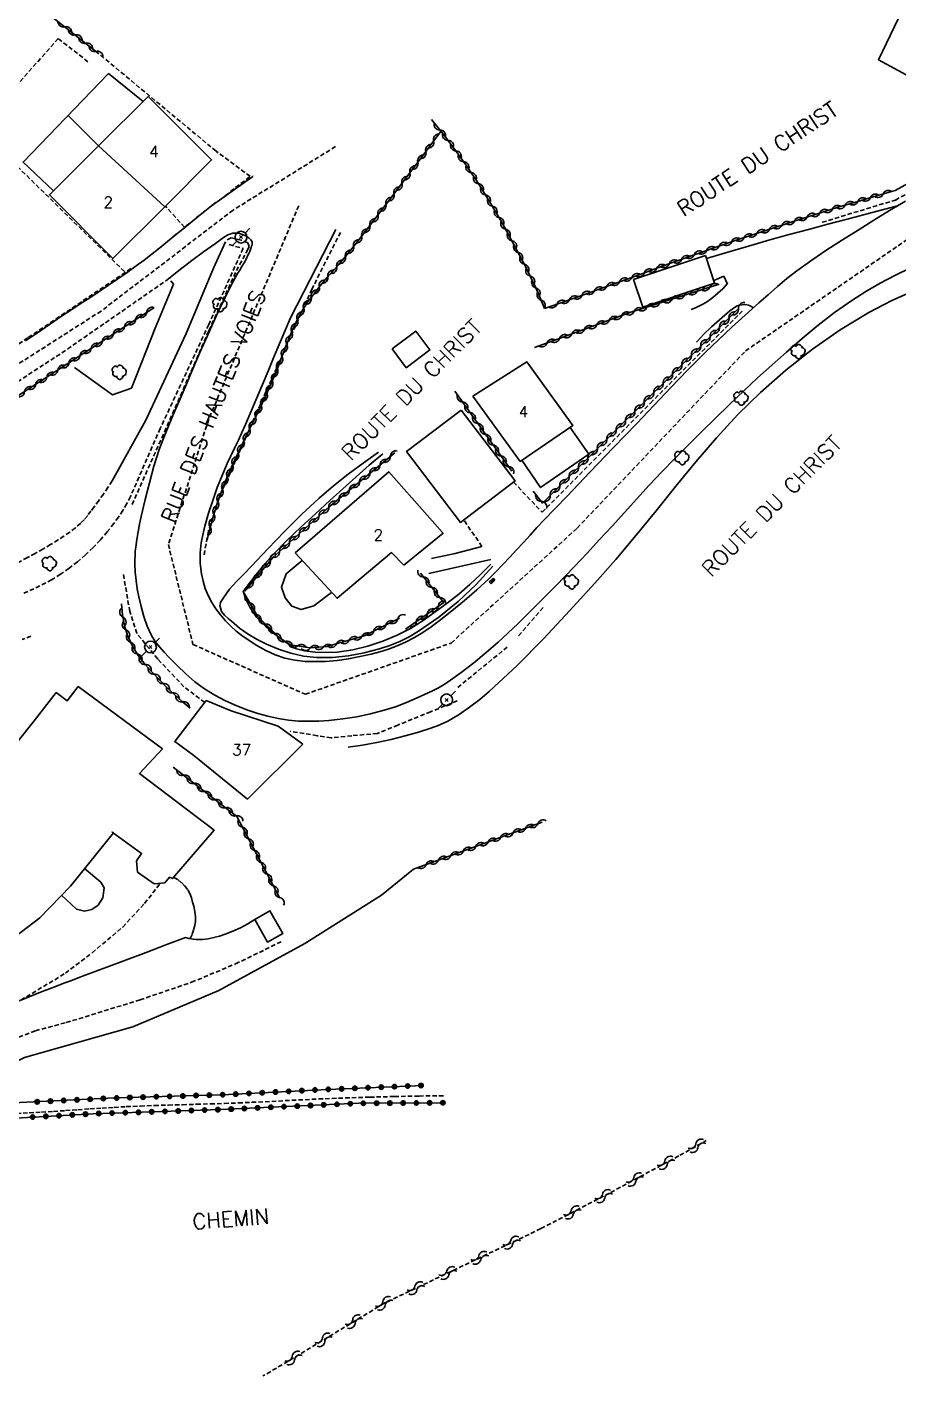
# Model space of a CAD drawing. Header units: millimetres. Extents: x 200000 to 201001, y 52999 to 54001.
# Drawn here: x 200446.4 to 200545.1, y 53374 to 53526.8 of the extents above; entities that cross this region are included whole.
import ezdxf
from ezdxf.enums import TextEntityAlignment as Align

# ---------------------------------------------------------------- set-up
doc = ezdxf.new("R2010")
doc.units = ezdxf.units.MM
doc.linetypes.add('DASHED', pattern=[0.75, 0.5, -0.25])
doc.layers.get('0').update_dxf_attribs({"linetype": 'CONTINUOUS'})
for name, color, linetype in [('W0001', 6, 'DASHED'), ('W0008', 7, 'CONTINUOUS'), ('W0017', 7, 'CONTINUOUS'), ('W0070', 7, 'DASHED'), ('W0101', 7, 'CONTINUOUS'), ('W0104', 1, 'CONTINUOUS'), ('W0112', 1, 'DASHED'), ('W0211', 2, 'CONTINUOUS'), ('W0214', 2, 'CONTINUOUS'), ('W0300', 7, 'CONTINUOUS'), ('W0310', 3, 'CONTINUOUS'), ('W0322', 7, 'CONTINUOUS'), ('W0323', 7, 'CONTINUOUS'), ('W0401', 7, 'CONTINUOUS'), ('W0473', 7, 'CONTINUOUS'), ('W0501', 5, 'DASHED'), ('W0989', 7, 'CONTINUOUS'), ('W0991', 7, 'CONTINUOUS'), ('W1102', 7, 'CONTINUOUS')]:
    doc.layers.add(name, color=color, linetype=linetype)
doc.styles.get("Standard").update_dxf_attribs({"font": 'romans.shx', "width": 0.85})

# ---------------------------------------------------------------- blocks, each defined once
blk = doc.blocks.new('T300')
for p, q in [((-0.8, 0.51), (-0.86, 0.34)), ((-0.86, 0.34), (-0.86, 0.17)), ((-0.86, 0.17), (-0.74, 0.06)), ((-0.69, 0.63), (-0.8, 0.51)), ((-0.8, -0.06), (-0.74, 0.06)), ((-0.74, 0.06), (-0.69, 0.11)), ((-0.57, 0.69), (-0.69, 0.63)), ((-0.46, 0.69), (-0.57, 0.69)), ((-0.29, 0.63), (-0.46, 0.69)), ((-0.29, 0.63), (-0.17, 0.74)), ((-0.23, 0.57), (-0.29, 0.63)), ((-0.17, 0.74), (-0.06, 0.8)), ((-0.06, 0.8), (0.06, 0.8)), ((0.06, 0.8), (0.23, 0.74)), ((0.23, 0.74), (0.34, 0.63)), ((0.34, 0.63), (0.4, 0.51)), ((0.46, 0.46), (0.34, 0.46)), ((0.4, 0.51), (0.4, 0.46)), ((0.57, 0.4), (0.46, 0.46)), ((0.57, 0.4), (0.69, 0.29)), ((0.69, 0.29), (0.74, 0.17)), ((0.74, 0.06), (0.69, -0.17)), ((0.74, 0.17), (0.74, 0.06)), ((-0.8, -0.17), (-0.8, -0.06)), ((-0.8, -0.23), (-0.8, -0.17)), ((-0.74, -0.34), (-0.8, -0.23)), ((-0.69, -0.4), (-0.74, -0.34)), ((-0.51, -0.46), (-0.69, -0.4)), ((-0.4, -0.46), (-0.51, -0.46)), ((-0.4, -0.46), (-0.34, -0.46)), ((-0.34, -0.46), (-0.34, -0.4)), ((-0.34, -0.51), (-0.34, -0.46)), ((-0.29, -0.63), (-0.34, -0.51)), ((-0.17, -0.74), (-0.29, -0.63)), ((-0.06, -0.8), (-0.17, -0.74)), ((0.06, -0.8), (-0.06, -0.8)), ((0.17, -0.74), (0.06, -0.8)), ((0.23, -0.69), (0.17, -0.74)), ((0.29, -0.46), (0.23, -0.46)), ((0.29, -0.63), (0.23, -0.69)), ((0.46, -0.4), (0.29, -0.46)), ((0.34, -0.51), (0.29, -0.63)), ((0.34, -0.51), (0.34, -0.46)), ((0.57, -0.34), (0.46, -0.4)), ((0.63, -0.29), (0.57, -0.34)), ((0.69, -0.17), (0.63, -0.29))]:
    blk.add_line(p, q)
blk = doc.blocks.new('T473')
for p, q in [((-0.166667, 0.166667), (0.166667, -0.166667)), ((-0.166667, -0.166667), (0.166667, 0.166667)), ((0.500001, 0.500001), (1.000002, 1.000002)), ((-1.000002, -1.000002), (-0.500001, -0.500001))]:
    blk.add_line(p, q)
blk.add_ellipse((0, 0), major_axis=(0.471405, 0.471405), ratio=1, start_param=5.4977871438, end_param=11.780972451)
blk = doc.blocks.new('T401')
for p, q in [((-0.3, 0.3), (0, 0.3)), ((-0.3, -0.25), (-0.3, 0.3)), ((-0.3, 0.15), (0, 0.15)), ((-0.3, 0), (0, 0)), ((0, 0.3), (0, -0.25)), ((-0.3, -0.15), (0, -0.15)), ((-0.3, -0.25), (-0.3, -0.3)), ((-0.3, -0.3), (0, -0.3)), ((0, -0.3), (0, -0.25))]:
    blk.add_line(p, q)
blk = doc.blocks.new('t323o')
at = {"color": 0, "linetype": 'Continuous'}
for radius in [0.25, 0.15]:
    blk.add_circle((0, 0), radius, dxfattribs=at)
blk = doc.blocks.new('t310o')
at = {"color": 0, "linetype": 'Continuous'}
for centre, start, end in [((-0.5, 0.38), 216.8699, 323.1304), ((0.5, -0.37), 36.8699, 143.1303)]:
    blk.add_arc(centre, 0.625, start, end, dxfattribs=at)
blk = doc.blocks.new('t500o')
at = {"color": 0, "linetype": 'Continuous'}
for centre, start, end in [((-0.5, 0.625), 216.8699, 323.1301), ((0.5, -0.125), 36.8699, 143.1301), ((0.5, -0.625), 36.8699, 143.1301), ((-0.5, 0.125), 216.8699, 323.1301)]:
    blk.add_arc(centre, 0.625, start, end, dxfattribs=at)
blk = doc.blocks.new('t322o')
at = {"color": 0, "linetype": 'Continuous'}
for radius in [0.25, 0.15]:
    blk.add_circle((0, 0), radius, dxfattribs=at)

msp = doc.modelspace()

# ---------------------------------------------------------------- linework, layer by layer
at = {"layer": 'W0001'}
for points in [[(200481.38, 53513.22), (200469.78, 53506.03), (200454.84, 53494.6), (200436.2, 53482.68), (200417.29, 53470.54), (200402.97, 53463.1), (200388.66, 53459.07), (200367.33, 53453.74), (200352.88, 53456.19)], [(200477.21, 53506.52), (200477.21, 53506.52), (200467.02, 53482.33), (200462.45, 53468.15), (200465.24, 53456.82), (200477.97, 53451.18)], [(200477.97, 53451.18), (200494.48, 53456.99), (200508.75, 53470.01), (200527.82, 53490.08), (200549.35, 53504.92)]]:
    msp.add_lwpolyline(points, dxfattribs=at)
at = {"layer": 'W0008'}
for points in [[(200472.02, 53509.84), (200472.02, 53509.84), (200472.02, 53509.84), (200472.02, 53509.84), (200467.35, 53506.52), (200465.82, 53505.3), (200464.95, 53504.6), (200464.08, 53503.89), (200463.22, 53503.18), (200462.35, 53502.47), (200461.48, 53501.76), (200460.6, 53501.06), (200459.72, 53500.37), (200458.82, 53499.7), (200457.78, 53498.96), (200456.73, 53498.23), (200455.67, 53497.51), (200454.61, 53496.81), (200453.54, 53496.11), (200452.47, 53495.42), (200451.4, 53494.71), (200450.34, 53494), (200448.98, 53493.07), (200447.62, 53492.14), (200446.26, 53491.21)], [(200545.92, 53507.05), (200544.12, 53505.98), (200542.33, 53504.89), (200540.56, 53503.77), (200538.8, 53502.65), (200537.04, 53501.52), (200535.31, 53500.36), (200533.61, 53499.14), (200532.5, 53498.27), (200531.43, 53497.36), (200530.37, 53496.44), (200529.31, 53495.51), (200527.78, 53494.14), (200526.26, 53492.76), (200524.75, 53491.35), (200523.27, 53489.93), (200521.3, 53487.95), (200519.36, 53485.93), (200517.43, 53483.9), (200515.5, 53481.87), (200512.86, 53479.13), (200510.23, 53476.39), (200507.6, 53473.64), (200504.97, 53470.89), (200504.19, 53470.06), (200503.42, 53469.22), (200502.66, 53468.38), (200501.89, 53467.54), (200501.12, 53466.7), (200500.34, 53465.87), (200499.54, 53465.06), (200498.73, 53464.26), (200497.38, 53463.01), (200495.99, 53461.8), (200494.57, 53460.63), (200493.11, 53459.5), (200492.2, 53458.84), (200491.27, 53458.2), (200490.31, 53457.6), (200489.31, 53457.07), (200488.37, 53456.66), (200487.4, 53456.3), (200486.41, 53456.01), (200485.42, 53455.74), (200484.14, 53455.45), (200482.86, 53455.19), (200481.56, 53455.01), (200480.25, 53454.91), (200479.1, 53454.88), (200477.95, 53454.91), (200476.79, 53455.03), (200475.66, 53455.27), (200474.55, 53455.65), (200473.48, 53456.15), (200472.46, 53456.72), (200471.48, 53457.34), (200470.79, 53457.83), (200470.13, 53458.35), (200469.51, 53458.91), (200468.92, 53459.52), (200468.36, 53460.17), (200467.83, 53460.86), (200467.36, 53461.59), (200466.95, 53462.37), (200466.63, 53463.16), (200466.38, 53463.99), (200466.2, 53464.83), (200466.08, 53465.68), (200466.05, 53466.06), (200466.04, 53466.44), (200466.04, 53466.82), (200466.06, 53467.21), (200466.09, 53467.59), (200466.13, 53467.96), (200466.18, 53468.34), (200466.25, 53468.72), (200466.57, 53470.22), (200466.99, 53471.7), (200467.47, 53473.15), (200467.99, 53474.59), (200468.35, 53475.51), (200468.73, 53476.41), (200469.13, 53477.31), (200469.54, 53478.19), (200469.96, 53479.08), (200470.38, 53479.96), (200470.79, 53480.85), (200471.19, 53481.75), (200471.84, 53483.25), (200472.48, 53484.76), (200473.11, 53486.28), (200473.74, 53487.79), (200474.37, 53489.3), (200475.01, 53490.81), (200475.65, 53492.32), (200476.3, 53493.82), (200481.42, 53503.82), (200481.42, 53503.82), (200481.42, 53503.82), (200481.42, 53503.82), (200481.42, 53503.82), (200481.42, 53503.82), (200481.42, 53503.82)], [(200462.52, 53498.27), (200463.79, 53499.32), (200465.1, 53500.33), (200466.43, 53501.31), (200467.79, 53502.25), (200468.23, 53502.58), (200468.69, 53502.93), (200469.2, 53503.24), (200469.76, 53503.41), (200470.13, 53503.43), (200470.49, 53503.38), (200470.84, 53503.26), (200471.17, 53503.12), (200471.39, 53503), (200471.61, 53502.85), (200471.8, 53502.67), (200471.93, 53502.43), (200471.96, 53502.26), (200471.93, 53502.09), (200471.88, 53501.93), (200471.84, 53501.78), (200471.76, 53501.56), (200471.67, 53501.34), (200471.58, 53501.12), (200471.47, 53500.91), (200471.26, 53500.49), (200471.03, 53500.07), (200470.79, 53499.65), (200470.54, 53499.24), (200470.3, 53498.84), (200470.05, 53498.42), (200469.82, 53498.01), (200469.59, 53497.59), (200468.87, 53496.14), (200468.18, 53494.67), (200467.5, 53493.2), (200466.84, 53491.72), (200466.03, 53489.89), (200465.24, 53488.06), (200464.46, 53486.22), (200463.68, 53484.39), (200463.09, 53483.02), (200462.5, 53481.67), (200461.92, 53480.29), (200461.41, 53478.9), (200460.82, 53477.03), (200460.3, 53475.14), (200459.83, 53473.23), (200459.39, 53471.32), (200459.2, 53470.46), (200459.02, 53469.6), (200458.87, 53468.73), (200458.75, 53467.86), (200458.7, 53467.38), (200458.68, 53466.9), (200458.67, 53466.42), (200458.67, 53465.93)], [(200546.42, 53499.44), (200544.72, 53498.64), (200543.05, 53497.76), (200541.43, 53496.81), (200539.84, 53495.79), (200537.91, 53494.43), (200536.05, 53492.98), (200534.23, 53491.47), (200532.45, 53489.93), (200529.19, 53487.02), (200526.01, 53484.02), (200522.88, 53480.97), (200519.8, 53477.88), (200518.34, 53476.38), (200516.91, 53474.86), (200515.5, 53473.33), (200514.1, 53471.78), (200512.7, 53470.24), (200511.29, 53468.7), (200509.87, 53467.17), (200508.43, 53465.66), (200506.32, 53463.48), (200504.2, 53461.3), (200502.04, 53459.16), (200499.8, 53457.1), (200498.44, 53455.91), (200497.06, 53454.75), (200495.63, 53453.64), (200494.15, 53452.61), (200493.6, 53452.26), (200493.03, 53451.93), (200492.45, 53451.63), (200491.86, 53451.35), (200490.64, 53450.79), (200489.42, 53450.26), (200488.17, 53449.78), (200486.89, 53449.37), (200485.35, 53448.97), (200483.79, 53448.64), (200482.22, 53448.39), (200480.63, 53448.22), (200479.49, 53448.14), (200478.35, 53448.12), (200477.2, 53448.15), (200476.06, 53448.26), (200474.89, 53448.44), (200473.73, 53448.7), (200472.59, 53449.02), (200471.47, 53449.4), (200470.19, 53449.89), (200468.94, 53450.45), (200467.72, 53451.09), (200466.55, 53451.81), (200465.46, 53452.61), (200464.43, 53453.5), (200463.46, 53454.43), (200462.52, 53455.39), (200461.98, 53455.97), (200461.45, 53456.56), (200460.95, 53457.18), (200460.53, 53457.86), (200460.04, 53458.91), (200459.66, 53460), (200459.36, 53461.11), (200459.11, 53462.22), (200458.93, 53463.14), (200458.8, 53464.07), (200458.71, 53465), (200458.67, 53465.93)]]:
    msp.add_lwpolyline(points, dxfattribs=at)
at = {"layer": 'W0017'}
for points in [[(200523.39, 53500.55), (200525.18, 53501.09), (200526.98, 53501.62), (200528.78, 53502.14), (200530.58, 53502.65), (200532.76, 53503.25), (200534.95, 53503.84), (200537.14, 53504.42), (200539.33, 53505), (200540.75, 53505.38), (200542.17, 53505.76), (200543.59, 53506.14), (200545.01, 53506.51)], [(200456.1, 53475.36), (200459.91, 53482.22), (200464.48, 53492.06), (200467.58, 53499.44), (200468.93, 53502.43)], [(200524.22, 53498.07), (200525.36, 53498.55)], [(200525.36, 53498.55), (200525.79, 53497.63)], [(200463.03, 53497.64), (200460.96, 53492.64), (200458.28, 53485.86)], [(200525.73, 53497.69), (200525.23, 53497.13), (200524.69, 53496.61), (200524.11, 53496.13), (200523.51, 53495.68), (200523.07, 53495.41), (200522.62, 53495.17), (200522.15, 53494.96), (200521.67, 53494.78)], [(200522.26, 53491.09), (200523.1, 53491.96), (200523.97, 53492.8), (200524.86, 53493.61), (200525.79, 53494.39), (200526.04, 53494.61), (200526.29, 53494.82), (200526.57, 53495.01), (200526.87, 53495.17), (200527.14, 53495.25), (200527.41, 53495.3), (200527.69, 53495.32), (200527.97, 53495.3), (200528.17, 53495.26), (200528.36, 53495.19), (200528.54, 53495.09), (200528.71, 53494.97)], [(200458.28, 53485.86), (200456.14, 53485.12), (200451.82, 53488.22)], [(200497.97, 53467.94), (200494.92, 53467.13), (200492.27, 53466.57)], [(200491.95, 53464.88), (200498.98, 53466.46)], [(200472.24, 53425.68), (200471.44, 53425.18), (200470.61, 53424.74), (200469.76, 53424.34), (200468.88, 53424), (200468.25, 53423.79), (200467.61, 53423.62), (200466.96, 53423.49), (200466.3, 53423.41), (200465.95, 53423.4), (200465.6, 53423.41), (200465.25, 53423.44), (200464.9, 53423.5), (200464.77, 53423.52), (200464.65, 53423.56), (200464.53, 53423.6), (200464.41, 53423.65)], [(200464.41, 53423.65), (200462.18, 53422.8), (200459.94, 53421.95), (200457.71, 53421.1), (200455.47, 53420.26), (200454.66, 53419.95), (200453.85, 53419.65), (200453.04, 53419.35), (200452.23, 53419.05), (200451.42, 53418.74), (200450.61, 53418.44), (200449.8, 53418.13), (200448.99, 53417.82), (200448.17, 53417.5), (200447.34, 53417.17), (200446.51, 53416.84), (200445.68, 53416.51)]]:
    msp.add_lwpolyline(points, dxfattribs=at)
at = {"layer": 'W0070'}
msp.add_lwpolyline([(200443.77, 53403.62), (200446.7, 53403.77), (200448.08, 53403.84), (200449.45, 53403.93), (200450.82, 53404.02), (200452.2, 53404.12), (200453.57, 53404.22), (200454.94, 53404.31), (200456.32, 53404.39), (200457.69, 53404.47), (200459.28, 53404.54), (200460.87, 53404.6), (200462.45, 53404.65), (200464.04, 53404.69), (200465.63, 53404.74), (200467.22, 53404.78), (200468.81, 53404.83), (200470.39, 53404.89), (200471.91, 53404.96), (200473.42, 53405.03), (200474.93, 53405.11), (200476.44, 53405.19), (200477.95, 53405.26), (200479.47, 53405.34), (200480.98, 53405.4), (200482.49, 53405.46), (200485.28, 53405.55), (200488.06, 53405.62), (200490.85, 53405.67), (200493.64, 53405.71)], dxfattribs=at)
at = {"layer": 'W0101'}
for points in [[(200547, 53531.65), (200551.37, 53529.56), (200552.07, 53531.1), (200555.8, 53529.4), (200555.1, 53527.78), (200559.56, 53525.53), (200555.7, 53516.78), (200551.08, 53519.03), (200550.31, 53517.33), (200546.58, 53519.03), (200547.35, 53520.65), (200542.89, 53523.06)], [(200496.94, 53484.95), (200502.3, 53477.57), (200508.25, 53481.62), (200503.06, 53488.84)], [(200476.8, 53467.2), (200487.41, 53476.39), (200493.48, 53469.51), (200493.56, 53469.43), (200489.12, 53465.82), (200487.73, 53467.24), (200481.56, 53462.07)]]:
    msp.add_lwpolyline(points, close=True, dxfattribs=at)
for points in [[(200454.55, 53513.31), (200460.16, 53518.91), (200467.35, 53511.71), (200462.05, 53506.42)], [(200454.55, 53513.31), (200448.98, 53507.75), (200456.16, 53500.55), (200462.05, 53506.42)], [(200441.59, 53441.1), (200447.25, 53448.19), (200449.76, 53451.37), (200450.99, 53450.43), (200452.24, 53452.06), (200461.77, 53445), (200459.17, 53442.22), (200467.64, 53435.78), (200462.92, 53430.31), (200462.59, 53430.47), (200462.04, 53429.82), (200460.84, 53429.71), (200458.96, 53431.05), (200458.86, 53432.33), (200459.41, 53433.14), (200456.07, 53435.57), (200456.23, 53435.5), (200451.36, 53429.46), (200447.89, 53425.87), (200443.61, 53422.58)], [(200477.67, 53445.52), (200471.43, 53439.31), (200465.32, 53444.26), (200463.2, 53445.83), (200466.73, 53450.47)], [(200466.73, 53450.47), (200469.57, 53449.32), (200474.9, 53447.56), (200477.67, 53445.52)]]:
    msp.add_lwpolyline(points, dxfattribs=at)
at = {"layer": 'W0104'}
for points in [[(200459.59, 53518.34), (200455.66, 53521.49), (200446, 53511.48), (200449.45, 53508.22)], [(200451.09, 53516.76), (200454.55, 53513.31)], [(200507.95, 53481.41), (200510.09, 53478.4), (200504.61, 53474.6), (200502.48, 53477.69)], [(200477.62, 53466.32), (200475.8, 53464.84), (200475.26, 53463.31), (200475.68, 53462.11), (200476.42, 53461.16), (200477.48, 53460.78), (200478.92, 53461.2), (200480.94, 53462.73)], [(200450.35, 53428.42), (200452.05, 53426.83), (200452.97, 53426.63), (200453.77, 53426.81), (200454.52, 53427.31), (200455.04, 53428.12), (200455.18, 53429.26), (200454.8, 53429.9), (200452.95, 53431.44)]]:
    msp.add_lwpolyline(points, dxfattribs=at)
for points in [[(200523.28, 53500.89), (200515.13, 53498.17), (200516.17, 53495.04), (200524.32, 53497.76)], [(200487.79, 53490.31), (200490.47, 53492.32), (200492.07, 53490.19), (200489.39, 53488.18)], [(200495.62, 53483.36), (200501.71, 53475.35), (200495.53, 53470.66), (200489.44, 53478.67)], [(200472.24, 53425.68), (200473.69, 53423.11), (200475.4, 53424.08), (200473.95, 53426.64)]]:
    msp.add_lwpolyline(points, close=True, dxfattribs=at)
at = {"layer": 'W0112'}
for points in [[(200536.51, 53504.65), (200544.79, 53507.17), (200556.36, 53513.5), (200567.06, 53519.71), (200573.71, 53523.36), (200579.94, 53527.34)], [(200453.35, 53522.84), (200449.97, 53525.47), (200441.79, 53516.2), (200444.64, 53513.57)], [(200471.71, 53509.86), (200467.85, 53512.71), (200454.35, 53523.93)], [(200443.73, 53512.56), (200457.58, 53498.98)], [(200468.89, 53507.66), (200471.71, 53509.86)], [(200460.66, 53501.08), (200464.48, 53504.25), (200468.01, 53507.05)], [(200464.29, 53504.09), (200462.11, 53506.48)], [(200481.93, 53503.51), (200481.93, 53503.51), (200478.71, 53497.07), (200472.48, 53483.14), (200468.15, 53473.35), (200467, 53469.69), (200466.47, 53466.84)], [(200469.55, 53502.89), (200468.96, 53502.56)], [(200471.46, 53501.58), (200471.62, 53501.9), (200471.45, 53502.33), (200470.69, 53502.64), (200469.55, 53502.89)], [(200469.35, 53502.13), (200470.92, 53501.68), (200467.03, 53493.09), (200461.53, 53481.3), (200458.16, 53473.58)], [(200458.34, 53472.67), (200463.83, 53485), (200467.04, 53492.39), (200470.16, 53499.18), (200471.46, 53501.58)], [(200438.05, 53485.84), (200446.59, 53491.59), (200458.25, 53499.43)], [(200462.52, 53498.27), (200450.81, 53490.14), (200440.36, 53483.31), (200430.62, 53476.85), (200419.26, 53469.36), (200411.85, 53464.45), (200408.31, 53462.46), (200405.33, 53461.76), (200398.65, 53459.86), (200390.19, 53457.42), (200386, 53456.42), (200386.23, 53455.35), (200384.01, 53451.81)], [(200463.03, 53497.64), (200462.52, 53498.27)], [(200501.54, 53475.22), (200504.78, 53471.8), (200517.05, 53484.17), (200527.44, 53494.59)], [(200456.1, 53475.36), (200455.61, 53474.61), (200455.1, 53473.87), (200454.58, 53473.13), (200454.05, 53472.41), (200453.69, 53471.93), (200453.32, 53471.45), (200452.94, 53470.99), (200452.52, 53470.55), (200451.92, 53470.03), (200451.28, 53469.56), (200450.62, 53469.11), (200449.96, 53468.68), (200449.11, 53468.14), (200448.25, 53467.64), (200447.37, 53467.15), (200446.49, 53466.67), (200445.65, 53466.22), (200444.8, 53465.78), (200443.94, 53465.36), (200443.08, 53464.94)], [(200458.16, 53473.58), (200457.74, 53472.79), (200457.29, 53472.01), (200456.8, 53471.26), (200456.27, 53470.53), (200455.53, 53469.58), (200454.75, 53468.67), (200453.92, 53467.8), (200453.05, 53466.97), (200452.15, 53466.19), (200451.2, 53465.46), (200450.23, 53464.78), (200449.22, 53464.15), (200448.57, 53463.79), (200447.9, 53463.45), (200447.22, 53463.14), (200446.54, 53462.84), (200445.86, 53462.55)], [(200497.97, 53467.94), (200495.89, 53470.93)], [(200466.57, 53450.25), (200464.22, 53452.04), (200461.25, 53455.17), (200458.88, 53458.09), (200458.08, 53460.56), (200457.36, 53464.8)], [(200504.9, 53461.01), (200501.99, 53457.65)], [(200446.88, 53457.78), (200445.89, 53457.38)], [(200500.84, 53456.53), (200495.13, 53451.88)], [(200495.16, 53450.43), (200492.15, 53449.2), (200488.45, 53447.69), (200486.12, 53446.75), (200483.23, 53446.49), (200480.89, 53446.25), (200479.3, 53446.49), (200476.26, 53446.99)], [(200439.74, 53413.73), (200445.73, 53416.53), (200450.79, 53419.58), (200453.83, 53421.9), (200457.28, 53424.82), (200459.76, 53427.5), (200461.54, 53429.76)], [(200463.05, 53430.47), (200463.51, 53430.19), (200463.93, 53429.85), (200464.31, 53429.47), (200464.64, 53429.04), (200464.89, 53428.6), (200465.07, 53428.13), (200465.2, 53427.65), (200465.32, 53427.17), (200465.41, 53426.76), (200465.48, 53426.35), (200465.52, 53425.92), (200465.51, 53425.5), (200465.44, 53424.98), (200465.31, 53424.47), (200465.13, 53423.97), (200464.9, 53423.5)], [(200445.52, 53412.33), (200447.39, 53413.07), (200450.88, 53413.99), (200459.24, 53416.57), (200465.08, 53418.56), (200470.06, 53420.64), (200475.35, 53423.21)]]:
    msp.add_lwpolyline(points, dxfattribs=at)
at = {"layer": 'W0211'}
for points in [[(200547.04, 53496.97), (200544.37, 53495.8), (200541.79, 53494.45), (200538.52, 53492.46), (200535.39, 53490.27), (200532.4, 53487.9), (200529.53, 53485.38), (200526.96, 53482.87), (200524.52, 53480.24), (200522.18, 53477.53), (200519.91, 53474.75), (200517.68, 53471.96), (200515.43, 53469.19), (200513.13, 53466.45), (200510.76, 53463.78), (200507.87, 53460.63), (200504.97, 53457.49), (200501.97, 53454.43), (200498.82, 53451.54), (200497.71, 53450.61), (200496.57, 53449.71), (200495.38, 53448.88), (200494.12, 53448.15), (200492.95, 53447.62), (200491.73, 53447.18), (200490.5, 53446.82), (200489.26, 53446.48), (200487.67, 53446.07), (200486.06, 53445.72), (200484.44, 53445.42), (200482.81, 53445.18)], [(200470.94, 53462.84), (200471.74, 53463.92), (200472.57, 53464.97), (200473.43, 53466), (200474.32, 53467), (200475.87, 53468.59), (200477.47, 53470.13), (200479.11, 53471.63), (200480.75, 53473.13), (200482.22, 53474.47), (200483.71, 53475.81), (200485.21, 53477.13), (200486.73, 53478.44)], [(200498.98, 53465.93), (200497.8, 53464.75), (200496.59, 53463.62), (200495.33, 53462.54), (200494.02, 53461.51), (200492.68, 53460.51), (200491.3, 53459.54), (200489.87, 53458.65), (200488.36, 53457.88), (200486.73, 53457.21), (200485.05, 53456.65), (200483.33, 53456.22), (200481.57, 53455.97), (200480.33, 53455.91), (200479.09, 53455.96), (200477.86, 53456.12), (200476.65, 53456.4)], [(200476.89, 53456.38), (200476.13, 53456.83), (200475.4, 53457.32), (200474.7, 53457.85), (200474.02, 53458.41), (200473.47, 53458.89), (200472.95, 53459.39), (200472.45, 53459.93), (200472.01, 53460.51), (200471.67, 53461.07), (200471.37, 53461.64), (200471.13, 53462.25), (200470.93, 53462.86)], [(200490.22, 53431.37), (200486.6, 53428.44), (200477.91, 53422.96), (200468.16, 53417.61), (200458.43, 53413.52), (200446.14, 53410.04), (200439.47, 53406.7), (200432.62, 53404.67)]]:
    msp.add_lwpolyline(points, dxfattribs=at)
at = {"layer": 'W0214'}
msp.add_lwpolyline([(200499.21, 53465.71), (200497.31, 53463.63), (200495.27, 53461.7), (200493.09, 53459.93), (200490.78, 53458.33), (200489.74, 53457.71), (200488.65, 53457.17), (200487.52, 53456.72), (200486.37, 53456.34), (200484.62, 53455.89), (200482.84, 53455.54), (200481.03, 53455.34), (200479.21, 53455.35), (200477.75, 53455.52), (200476.32, 53455.85), (200474.93, 53456.31), (200473.58, 53456.86), (200472.51, 53457.39), (200471.49, 53458), (200470.51, 53458.69), (200469.6, 53459.45), (200469.22, 53459.78), (200468.82, 53460.14), (200468.48, 53460.58), (200468.3, 53461.11), (200468.29, 53461.25), (200468.31, 53461.39), (200468.35, 53461.53), (200468.41, 53461.65), (200468.47, 53461.77), (200468.54, 53461.88), (200468.61, 53461.99), (200468.68, 53462.1), (200469.38, 53463.08), (200470.19, 53463.98), (200471.03, 53464.83), (200471.86, 53465.68), (200473.72, 53467.66), (200475.6, 53469.63), (200477.53, 53471.55), (200479.53, 53473.39), (200481.15, 53474.78), (200482.81, 53476.11), (200484.51, 53477.38), (200486.26, 53478.6)], dxfattribs=at)
at = {"layer": 'W0310'}
for points in [[(200448.36, 53528.65), (200454.35, 53523.93)], [(200492.25, 53516.28), (200493.6, 53514.61), (200494.9, 53512.9), (200496.14, 53511.16), (200497.34, 53509.37), (200498.83, 53507), (200500.24, 53504.58), (200501.59, 53502.12), (200502.89, 53499.64), (200503.48, 53498.47), (200504.03, 53497.29), (200504.56, 53496.09), (200505.06, 53494.88)], [(200466.83, 53468.67), (200467.17, 53470.06), (200467.56, 53471.43), (200467.99, 53472.79), (200468.47, 53474.14), (200469.09, 53475.71), (200469.76, 53477.25), (200470.47, 53478.78), (200471.2, 53480.3), (200471.94, 53481.81), (200472.68, 53483.33), (200473.4, 53484.85), (200474.09, 53486.38), (200474.52, 53487.38), (200474.92, 53488.4), (200475.31, 53489.42), (200475.69, 53490.43), (200476.09, 53491.45), (200476.52, 53492.46), (200476.97, 53493.45), (200477.48, 53494.42), (200477.87, 53495.08), (200478.3, 53495.72), (200478.76, 53496.33), (200479.22, 53496.94), (200479.62, 53497.43), (200480.02, 53497.91), (200480.44, 53498.39), (200480.86, 53498.86), (200481.28, 53499.33), (200481.69, 53499.8), (200482.11, 53500.27), (200482.51, 53500.76), (200483.91, 53502.51), (200485.28, 53504.28), (200486.64, 53506.07), (200487.99, 53507.85), (200489.32, 53509.61), (200490.64, 53511.36), (200491.96, 53513.13), (200493.27, 53514.9)], [(200544.78, 53508.25), (200547.38, 53509.7)], [(200505.06, 53494.88), (200507.53, 53495.76), (200510, 53496.64), (200512.47, 53497.53), (200514.94, 53498.41), (200516.06, 53498.82), (200517.18, 53499.22), (200518.3, 53499.63), (200519.42, 53500.04), (200520.54, 53500.44), (200521.66, 53500.85), (200522.78, 53501.24), (200523.91, 53501.64), (200527, 53502.69), (200530.1, 53503.73), (200533.21, 53504.74), (200536.32, 53505.73), (200538.43, 53506.39), (200540.54, 53507.02), (200542.66, 53507.65), (200544.78, 53508.25)], [(200524.85, 53497.66), (200514.73, 53494.42), (200506.11, 53491.26), (200503.92, 53490.47)], [(200460.8, 53494.97), (200445.19, 53484.83), (200430.05, 53475.18), (200415.14, 53465.16), (200408.41, 53461.32), (200405.09, 53459.97), (200396.19, 53457.65), (200389.48, 53456.08)], [(200503.75, 53474.21), (200504.82, 53472.85), (200512.71, 53480.68), (200523.57, 53491.45), (200527.03, 53494.87)], [(200494.88, 53485.52), (200501.34, 53476.44)], [(200488.11, 53478.55), (200480.65, 53472.41), (200474.27, 53466.68), (200471.1, 53462.87)], [(200489.32, 53458.56), (200493.66, 53461.59), (200491, 53464.89)], [(200488.62, 53459.79), (200484.61, 53457.81), (200480.41, 53456.58), (200478.5, 53456.43), (200476.24, 53456.8), (200474.95, 53457.64), (200472.54, 53460.03), (200470.93, 53462.83)], [(200457.14, 53461.42), (200457.25, 53460.17), (200457.5, 53458.95), (200457.87, 53457.76), (200458.38, 53456.62), (200459.02, 53455.56), (200459.79, 53454.6), (200460.63, 53453.7), (200461.46, 53452.82), (200462.29, 53451.97), (200463.14, 53451.15), (200464.02, 53450.36), (200464.93, 53449.6)], [(200462.98, 53442.92), (200470.21, 53437.33), (200475.07, 53428.1)], [(200504.79, 53436.7), (200493.41, 53432.53), (200490.22, 53431.37)]]:
    msp.add_lwpolyline(points, dxfattribs=at)
at = {"layer": 'W0322'}
msp.add_lwpolyline([(200493.83, 53404.92), (200484.03, 53404.85), (200468.3, 53404.14), (200453.92, 53403.67), (200442.4, 53403.03), (200432.76, 53402.48), (200426.88, 53402.81), (200418.4, 53403.79), (200416.66, 53401.82), (200410.46, 53396.05), (200397.88, 53384.94), (200389.05, 53381.87)], dxfattribs=at)
at = {"layer": 'W0323'}
msp.add_lwpolyline([(200429.61, 53404.52), (200438.45, 53404.73), (200444.87, 53404.89), (200456.37, 53405.45), (200468.52, 53405.81), (200480.52, 53406.43), (200491.36, 53406.87)], dxfattribs=at)
at = {"layer": 'W0501'}
for points in [[(200504.65, 53390.65), (200512.55, 53394.75), (200520.39, 53398.96), (200523.36, 53400.62)], [(200504.65, 53390.65), (200486.9, 53382.2), (200475.98, 53375.61), (200473.16, 53373.96)]]:
    msp.add_lwpolyline(points, dxfattribs=at)
at = {"layer": 'W1102'}
msp.add_lwpolyline([(200462.05, 53506.42), (200454.55, 53513.31)], dxfattribs=at)

# ---------------------------------------------------------------- block references
at = {"layer": 'W0300'}
for p in [(200468.35, 53495.31), (200533.82, 53490), (200456.95, 53487.66), (200527.36, 53484.72), (200520.66, 53477.98), (200449.03, 53465.98), (200508.15, 53463.9)]:
    msp.add_blockref('T300', p, dxfattribs=at)
at = {"layer": 'W0310'}
for p, rotation in [((200450.72, 53526.79), 321.7506101855493), ((200451.9, 53525.87), 321.7506101855493), ((200453.08, 53524.94), 321.7506101855493), ((200454.25, 53524.01), 321.7506101855493), ((200492.5, 53513.86), 53.5278987367603), ((200493.19, 53515.11), 308.9445433012458), ((200494.11, 53513.93), 307.2641491769287), ((200491.61, 53512.66), 53.30523240345795), ((200495.02, 53512.73), 305.5837553010639), ((200490.71, 53511.45), 53.30523240345795), ((200495.89, 53511.51), 305.5837553010639), ((200489.81, 53510.25), 53.08256567539165), ((200496.74, 53510.28), 303.9033616757251), ((200488, 53507.86), 52.85989855165948), ((200488.91, 53509.06), 52.85989855165948), ((200497.56, 53509.02), 302.0975837964223), ((200498.36, 53507.75), 302.0975837964223), ((200487.09, 53506.67), 52.81672344922136), ((200499.14, 53506.47), 300.2944227087972), ((200539.1, 53506.59), 16.81477634533611), ((200540.53, 53507.02), 16.81477634533611), ((200541.97, 53507.44), 16.40333428758807), ((200543.41, 53507.86), 15.99189138595438), ((200486.19, 53505.47), 52.7695518469873), ((200499.9, 53505.18), 300.2944227087972), ((200534.8, 53505.25), 17.64746996994954), ((200536.23, 53505.7), 17.64746996994954), ((200537.66, 53506.15), 17.22621756045914), ((200484.36, 53503.09), 52.27964389902231), ((200485.28, 53504.28), 52.27964389902231), ((200500.63, 53503.87), 298.8004207752463), ((200529.1, 53503.39), 18.46533812077501), ((200530.52, 53503.86), 18.06850733879437), ((200531.95, 53504.33), 18.06850733879437), ((200533.37, 53504.79), 17.64746996994954), ((200483.43, 53501.91), 51.34716999327458), ((200501.36, 53502.56), 298.8004207752463), ((200524.83, 53501.95), 18.83796190334002), ((200526.25, 53502.44), 18.83796190334002), ((200527.67, 53502.92), 18.46533812077501), ((200482.5, 53500.74), 50.15700220873166), ((200502.06, 53501.23), 297.6158317150119), ((200502.76, 53499.9), 297.6158317150119), ((200520.59, 53500.46), 19.77082984317461), ((200522, 53500.97), 19.52150977433837), ((200523.42, 53501.47), 19.19705110470408), ((200480.52, 53498.48), 48.23956283453561), ((200481.52, 53499.6), 48.35685320641777), ((200503.43, 53498.56), 296.4339880293816), ((200516.36, 53498.92), 19.9592972340394), ((200517.77, 53499.44), 20.03351086666408), ((200519.18, 53499.95), 20.03257073275184), ((200479.55, 53497.34), 51.44548045993783), ((200504.07, 53497.21), 293.8192864895763), ((200512.12, 53497.4), 19.67166624785688), ((200513.54, 53497.91), 19.70367717031996), ((200514.95, 53498.41), 19.80993057927183), ((200523.77, 53497.32), 197.7785610806171), ((200478.63, 53496.16), 53.5064681973885), ((200504.67, 53495.83), 292.5119397292457), ((200507.89, 53495.89), 19.63965485855577), ((200509.3, 53496.39), 19.63965485855577), ((200510.71, 53496.9), 19.67166624785688), ((200519.49, 53495.94), 197.7785610806171), ((200520.91, 53496.4), 197.7785610806171), ((200522.34, 53496.86), 197.7785610806171), ((200460, 53494.45), 213.0072247827683), ((200477.78, 53494.92), 59.21934190304894), ((200506.47, 53495.39), 19.60764300319762), ((200515.2, 53494.57), 197.7785610806171), ((200516.63, 53495.03), 197.7785610806171), ((200518.06, 53495.49), 197.7785610806171), ((200527.02, 53494.86), 44.56708459213322), ((200457.48, 53492.82), 213.0072247827683), ((200458.74, 53493.63), 213.0072247827683), ((200476.43, 53492.25), 67.21091823168507), ((200477.06, 53493.61), 62.63833126366455), ((200510.97, 53493.04), 200.1447039673302), ((200512.38, 53493.56), 200.1447039673302), ((200513.79, 53494.07), 200.1447039673302), ((200524.88, 53492.75), 44.56708459213322), ((200525.95, 53493.8), 44.56708459213322), ((200454.97, 53491.18), 213.0072247827683), ((200456.22, 53492), 213.0072247827683), ((200475.86, 53490.86), 68.5610766733638), ((200506.74, 53491.49), 200.1447039673302), ((200508.15, 53492.01), 200.1447039673302), ((200509.56, 53492.52), 200.1447039673302), ((200523.82, 53491.7), 44.56708459213322), ((200452.45, 53489.55), 213.0072247827683), ((200453.71, 53490.37), 213.0072247827683), ((200475.32, 53489.46), 69.19591027266456), ((200505.33, 53490.98), 199.8861523082695), ((200521.69, 53489.59), 44.79866555756129), ((200522.75, 53490.64), 44.79866555756129), ((200449.93, 53487.91), 213.0072247827683), ((200451.19, 53488.73), 213.0072247827683), ((200474.78, 53488.06), 68.39935632555748), ((200520.62, 53488.53), 44.79866555756129), ((200448.68, 53487.1), 213.0072247827683), ((200474.22, 53486.67), 67.05531261201075), ((200518.49, 53486.41), 44.79866555756129), ((200519.56, 53487.47), 44.79866555756129), ((200446.16, 53485.46), 213.0072247827683), ((200447.42, 53486.28), 213.0072247827683), ((200473.6, 53485.3), 65.65399695255248), ((200517.43, 53485.36), 44.79866555756129), ((200472.97, 53483.94), 64.63608040921564), ((200495.75, 53484.3), 305.4540151851198), ((200515.3, 53483.24), 44.79866555756129), ((200516.36, 53484.3), 44.79866555756129), ((200472.32, 53482.59), 64.05171391975928), ((200496.62, 53483.08), 305.4540151851198), ((200497.49, 53481.86), 305.4540151851198), ((200514.24, 53482.19), 44.79866555756129), ((200471.66, 53481.24), 63.90109254435443), ((200498.36, 53480.63), 305.4540151851198), ((200513.17, 53481.13), 44.79866555756129), ((200470.36, 53478.54), 65.20851528983543), ((200471, 53479.89), 64.28694121170165), ((200499.23, 53479.41), 305.4540151851198), ((200511.04, 53479.02), 44.75231476560273), ((200512.11, 53480.07), 44.75231476560273), ((200469.73, 53477.18), 66.5618597255572), ((200486.42, 53477.16), 219.4657343600542), ((200487.58, 53478.11), 219.4657343600542), ((200500.1, 53478.19), 305.4540151851198), ((200509.98, 53477.96), 44.75231476560273), ((200469.13, 53475.8), 66.5618597255572), ((200485.26, 53476.2), 219.4657343600542), ((200500.97, 53476.97), 305.4540151851198), ((200507.85, 53475.85), 44.75231476560273), ((200508.91, 53476.91), 44.75231476560273), ((200468.58, 53474.41), 68.34652712284716), ((200482.94, 53474.3), 219.4657343600542), ((200484.1, 53475.25), 219.4657343600542), ((200506.78, 53474.79), 44.75231476560273), ((200468.06, 53473), 70.3273129347961), ((200481.79, 53473.34), 219.4657343600542), ((200504.67, 53473.03), 307.8807781272474), ((200505.71, 53473.74), 44.75231476560273), ((200467.6, 53471.57), 72.32564083223443), ((200479.51, 53471.39), 221.9195992617705), ((200480.63, 53472.39), 221.9195992617705), ((200467.19, 53470.13), 74.32396891414818), ((200478.4, 53470.38), 221.9195992617705), ((200476.16, 53468.38), 221.9195992617705), ((200477.28, 53469.38), 221.9195992617705), ((200473.98, 53466.33), 230.2668896561469), ((200475.05, 53467.38), 221.9195992617705), ((200473.02, 53465.18), 230.2668896561469), ((200472.06, 53464.02), 230.2668896561469), ((200491.34, 53464.48), 128.8221307537021), ((200492.28, 53463.31), 128.8221307537021), ((200493.22, 53462.14), 128.8221307537021), ((200471.67, 53461.53), 119.8701105708207), ((200472.42, 53460.23), 119.8701105708207), ((200493.01, 53461.13), 34.87936608323742), ((200457.3, 53459.93), 281.4397181026671), ((200473.44, 53459.14), 135.3462299188108), ((200487.08, 53459.03), 206.2557497636774), ((200488.42, 53459.7), 206.2557497636774), ((200490.55, 53459.42), 34.87936608323742), ((200491.78, 53460.28), 34.87936608323742), ((200457.65, 53458.47), 287.5860926383945), ((200458.18, 53457.07), 293.7324623027835), ((200474.51, 53458.08), 135.3462299188108), ((200484.37, 53457.74), 196.3481715472623), ((200485.73, 53458.37), 206.2557497636774), ((200458.9, 53455.76), 301.2655857269189), ((200475.68, 53457.16), 146.7124723112796), ((200477.06, 53456.66), 170.8583597763925), ((200478.54, 53456.44), 184.4722970680841), ((200480.04, 53456.55), 184.4722970680841), ((200481.49, 53456.9), 196.3481715472623), ((200482.93, 53457.32), 196.3481715472623), ((200459.82, 53454.57), 312.8996820690535), ((200460.84, 53453.47), 313.538993797305), ((200461.88, 53452.39), 314.1161509943331), ((200462.94, 53451.34), 316.1232543276676), ((200464.06, 53450.33), 320.1374681814683), ((200464.17, 53442), 322.3014762592342), ((200465.36, 53441.08), 322.3014762592342), ((200466.54, 53440.17), 322.3014762592342), ((200467.73, 53439.25), 322.3014762592342), ((200468.92, 53438.33), 322.3014762592342), ((200470.1, 53437.41), 322.3014762592342), ((200470.85, 53436.12), 297.7419100652792), ((200504.3, 53436.52), 200.1289062438805), ((200471.55, 53434.8), 297.7419100652792), ((200500.08, 53434.98), 200.1289062438805), ((200501.49, 53435.49), 200.1289062438805), ((200502.9, 53436.01), 200.1289062438805), ((200472.24, 53433.47), 297.7419100652792), ((200495.85, 53433.43), 200.1289062438805), ((200497.26, 53433.94), 200.1289062438805), ((200498.67, 53434.46), 200.1289062438805), ((200472.94, 53432.14), 297.7419100652792), ((200491.63, 53431.88), 200.0018226338146), ((200493.04, 53432.4), 200.0018226338146), ((200494.45, 53432.91), 200.1289062438805), ((200473.64, 53430.81), 297.7419100652792), ((200474.34, 53429.49), 297.7419100652792), ((200475.04, 53428.16), 297.7419100652792)]:
    msp.add_blockref('t310o', p, dxfattribs=dict(at, rotation=rotation))
at = {"layer": 'W0322'}
for p, rotation in [((200472.56, 53404.33), 182.5890084655296), ((200474.05, 53404.4), 182.5890084655296), ((200475.55, 53404.47), 182.5890084655296), ((200477.05, 53404.53), 182.5890084655296), ((200478.55, 53404.6), 182.5890084655296), ((200480.05, 53404.67), 182.5890084655296), ((200481.55, 53404.74), 182.5890084655296), ((200483.05, 53404.8), 182.5890084655296), ((200484.54, 53404.85), 180.3914303562928), ((200486.04, 53404.86), 180.3914303562928), ((200487.54, 53404.87), 180.3914303562928), ((200489.04, 53404.88), 180.3914303562928), ((200490.54, 53404.89), 180.3914303562928), ((200492.04, 53404.9), 180.3914303562928), ((200493.54, 53404.91), 180.3914303562928), ((200447.08, 53403.29), 183.1594491808432), ((200448.58, 53403.37), 183.1594491808432), ((200450.07, 53403.45), 183.1594491808432), ((200451.57, 53403.54), 183.1594491808432), ((200453.07, 53403.62), 183.1594491808432), ((200454.57, 53403.69), 181.879834749438), ((200456.07, 53403.74), 181.879834749438), ((200457.57, 53403.79), 181.879834749438), ((200459.07, 53403.83), 181.879834749438), ((200460.56, 53403.88), 181.879834749438), ((200462.06, 53403.93), 181.879834749438), ((200463.56, 53403.98), 181.879834749438), ((200465.06, 53404.03), 181.879834749438), ((200466.56, 53404.08), 181.879834749438), ((200468.06, 53404.13), 181.879834749438), ((200469.56, 53404.19), 182.5890084655296), ((200471.06, 53404.26), 182.5890084655296)]:
    msp.add_blockref('t322o', p, dxfattribs=dict(at, rotation=rotation))
at = {"layer": 'W0323'}
for p, rotation in [((200470.08, 53405.89), 2.939826757356684), ((200471.58, 53405.97), 2.939826757356684), ((200473.08, 53406.05), 2.939826757356684), ((200474.58, 53406.13), 2.939826757356684), ((200476.08, 53406.2), 2.939826757356684), ((200477.57, 53406.28), 2.939826757356684), ((200479.07, 53406.36), 2.939826757356684), ((200480.57, 53406.43), 2.344626022425794), ((200482.07, 53406.49), 2.344626022425794), ((200483.57, 53406.55), 2.344626022425794), ((200485.07, 53406.62), 2.344626022425794), ((200486.56, 53406.68), 2.344626022425794), ((200488.06, 53406.74), 2.344626022425794), ((200489.56, 53406.8), 2.344626022425794), ((200491.06, 53406.86), 2.344626022425794), ((200447.6, 53405.02), 2.774145873443186), ((200449.1, 53405.09), 2.774145873443186), ((200450.6, 53405.17), 2.774145873443186), ((200452.1, 53405.24), 2.774145873443186), ((200453.59, 53405.31), 2.774145873443186), ((200455.09, 53405.39), 2.774145873443186), ((200456.59, 53405.45), 1.729994283272296), ((200458.09, 53405.5), 1.729994283272296), ((200459.59, 53405.54), 1.729994283272296), ((200461.09, 53405.59), 1.729994283272296), ((200462.59, 53405.63), 1.729994283272296), ((200464.09, 53405.68), 1.729994283272296), ((200465.59, 53405.73), 1.729994283272296), ((200467.09, 53405.77), 1.729994283272296), ((200468.59, 53405.82), 2.939826757356684)]:
    msp.add_blockref('t323o', p, dxfattribs=dict(at, rotation=rotation))
at = {"layer": 'W0401', "rotation": 133.6604672840654}
msp.add_blockref('T401', (200499.01, 53464.12), dxfattribs=at)
at = {"layer": 'W0473'}
for p in [(200470.67, 53502.97), (200460.43, 53456.53), (200493.98, 53450.55)]:
    msp.add_blockref('T473', p, dxfattribs=at)
at = {"layer": 'W0501'}
for p, rotation in [((200522.31, 53400.04), 29.14798418566643), ((200518.81, 53398.11), 28.28133392519269), ((200515.28, 53396.22), 28.28133392519269), ((200511.75, 53394.33), 27.41468573910317), ((200508.2, 53392.49), 27.41468573910317), ((200501.33, 53389.07), 205.4637209354129), ((200497.72, 53387.35), 205.4637209354129), ((200494.1, 53385.63), 205.4637209354129), ((200490.49, 53383.91), 205.4637209354129), ((200486.88, 53382.19), 211.0923689641159), ((200483.46, 53380.12), 211.0923689641159), ((200480.03, 53378.05), 211.0923689641159), ((200476.61, 53375.99), 211.0923689641159)]:
    msp.add_blockref('t500o', p, dxfattribs=dict(at, rotation=rotation))

# ---------------------------------------------------------------- texts
at = {"layer": 'W0989'}
for s, rotation, p in [('ROUTE DU CHRIST', 33.6481, (200529.17, 53511.83)), ('RUE DES HAUTES VOIES', 68.3757, (200467.56, 53483.79)), ('ROUTE DU CHRIST', 45.1881, (200490, 53485.69)), ('ROUTE DU CHRIST', 45.1881, (200530.79, 53472.51)), ('CHEMIN', 4.2661, (200469.52, 53391.75))]:
    msp.add_text(s, height=1.75, rotation=rotation, dxfattribs=at).set_placement(p, align=Align.MIDDLE_CENTER)
at = {"layer": 'W0991'}
for s, p in [('4', (200460.82, 53512.67)), ('2', (200455.64, 53506.93)), ('4', (200502.66, 53483.21)), ('2', (200486.23, 53469.23)), ('37', (200470.75, 53444.89))]:
    msp.add_text(s, height=1.25, dxfattribs=at).set_placement(p, align=Align.MIDDLE_CENTER)

doc.saveas('drawing.dxf')
